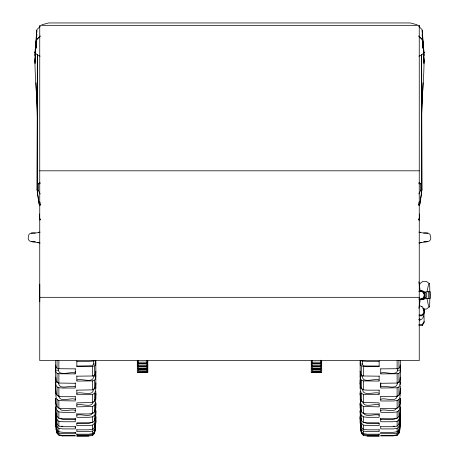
<?xml version="1.0" encoding="UTF-8"?>
<svg xmlns="http://www.w3.org/2000/svg" width="459" height="459" viewBox="0 0 459 459"><rect width="100%" height="100%" fill="white"/><g stroke="black" fill="none" stroke-linecap="round" stroke-linejoin="round"><path stroke-width="0.69" d="M55.648 388.934L55.648 386.013M55.723 419.853L55.723 418.499L56.067 426.113L57.042 429.859L58.872 431.764L62.877 432.338L75.265 432.338L75.265 433.692L62.877 433.692L58.872 433.118L57.042 431.219L56.067 427.427L55.723 418.465M55.723 415.957L55.723 413.685L55.648 415.091M55.723 407.053L55.648 411.253M55.723 402.256L55.723 398.561M55.723 392.841L55.723 388.463L55.648 389.416M55.723 379.616L55.723 377.338L55.648 377.964M55.723 370.315L55.723 365.272M55.648 422.607L55.723 421.132L55.648 423.06M75.265 433.089L75.265 432.338M75.265 427.891L75.265 426.704L62.877 426.704L58.872 426.159L57.042 424.38L56.067 420.823L55.648 415.022M75.265 410.587L75.265 408.516M75.265 396.53L75.265 399.382C71.874 397.029 59.274 403.266 58.89 395.761M75.265 368.784L75.265 373.196C71.799 370.706 56.899 377.711 58.586 368.37M95.833 422.441L95.753 420.071L95.833 421.54M95.833 388.325L95.753 382.984L95.667 385.084M95.833 376.799L95.753 371.274L95.833 371.893M95.833 364.423L95.753 360.831M138.17 371.061L146.874 371.188L146.874 369.478L138.17 369.478L138.17 371.061L146.874 371.061M137.304 360.613L137.304 372.364L147.741 372.364L147.741 360.613M360.154 383.041L360.154 380.264M360.235 413.255L360.235 410.644M360.235 406.37L360.235 403.013M360.235 397.735L360.235 393.736L360.154 394.683M360.235 387.591L360.235 383.07M360.235 376.294L360.235 371.394L360.154 371.893M360.235 364.171L360.235 360.315M360.235 420.088L360.567 428.729L361.531 433.428L363.344 435.396L367.303 435.993L379.151 436.05M360.235 416.382L360.154 419.549M361.531 433.164L360.567 429.504L360.235 421.632M360.154 414.431L360.567 419.974L361.531 423.376L363.344 425.08L367.303 425.591L379.151 425.591L379.151 422.98L367.303 422.98L363.344 422.464L361.531 420.76L361.531 415.332L360.567 412.331M379.151 390.161L367.303 390.161L363.344 389.863L361.531 388.876L361.531 380.218L360.567 378.876M363.344 422.464L363.344 416.841L361.531 415.332M363.344 389.863L363.344 380.89L361.531 380.218M380.723 418.281L380.723 419.474C385.571 418.361 392.049 421.379 396.289 418.109M380.723 382.8L380.723 386.857C384.349 384.493 397.792 391.051 397.333 382.542M397.115 435.379L398.946 433.342L399.915 429.435L400.34 422.601M400.259 419.819L400.259 418.465L399.921 426.072L398.946 429.859L397.115 431.764L393.111 432.338L380.723 432.338L380.723 433.692L393.111 433.692L397.115 433.118L398.946 431.219L399.921 427.427L400.259 418.499M400.259 390.678L400.34 393.69M400.259 382.072L400.259 377.229L400.34 377.964M400.34 370.694L400.259 365.152L400.34 365.657M400.259 421.132L400.34 423.06M419.411 216.625L419.451 215.288L419.451 216.946L419.302 214.02M418.654 319.47L419.83 320.084L419.83 318.684M418.574 182.957L419.778 182.946L420.622 183.766L420.616 188.81A7.849 7.849 0 0 1 418.769 193.973M37.133 189.573L37.495 54.948M37.133 190.611L37.334 54.61M363.344 435.396L363.344 434.535L361.531 432.596M39.594 216.407L39.549 215.288L39.549 216.946L39.698 214.02M39.589 216.631L39.594 219.035L40.019 219.781M421.591 117.825C421.454 91.226 426.669 64.432 422.177 37.971L423.278 48.516M421.603 115.685L423.06 82.815M34.993 63.824L35.578 53.198M35.848 48.235L36.823 30.524L35.808 48.115M360.154 417.77L360.235 416.33C359.736 421.54 361.227 426.583 361.531 431.684L363.344 433.623L367.303 434.208L379.151 434.208M35.521 53.037L34.993 62.183L35.601 52.951M360.154 411.924L360.235 410.547L360.567 420.071M55.648 408.263L55.723 406.99L55.723 409.985M35.882 48.694L36.026 46.56M36.209 43.72L36.496 39.463M36.588 38.04L36.823 34.488L34.993 55.55L35.578 49.928M95.833 421.517L95.415 428.746L94.451 433.428L92.643 435.396L88.685 435.993L76.837 436.05M360.154 404.144L360.235 402.939L360.154 407.494M95.833 417.713L95.415 423.726L94.451 427.415L92.643 429.263L88.685 429.825L76.837 429.825M95.833 419.503L94.451 431.684L92.643 433.623L88.685 434.208L76.837 434.208M400.34 415.022L399.915 420.823L398.946 424.38L397.115 426.159L393.111 426.704L380.723 426.704M418.924 205.276L419.165 202.017L419.308 205.047L418.924 205.288L418.809 204.025M55.648 399.605L55.723 398.481L55.648 403.295M95.833 411.815L95.415 417.363L94.451 420.76L92.643 422.464L88.685 422.98L76.837 422.98L76.837 425.591L88.685 425.591L92.643 425.08L94.451 423.376L95.415 419.974L95.833 414.431M34.993 52.722L36.823 29.703L40.329 26.243M400.34 408.2L399.921 413.444L398.946 416.657L397.115 418.269L393.111 418.757L380.723 418.757L380.723 421.752L393.111 421.752L397.115 421.264L398.946 419.652L399.921 416.439L400.34 411.195M95.833 404.063L95.415 408.969L94.451 411.975L92.643 413.484L88.685 413.938L76.837 413.938M95.833 407.426C95.902 412.004 93.734 416.141 94.451 420.76M40.076 205.276L39.835 202.017L39.692 205.047L40.076 205.288L40.191 204.025M55.648 393.69L55.723 390.678M400.34 399.519L399.921 404.046L398.946 406.823L397.115 408.212L393.111 408.636L380.723 408.636M400.036 402.841L400.259 398.481L400.34 403.295M400.34 403.214L399.921 407.741L398.946 410.518L398.946 416.657M95.833 394.585L95.415 398.699L94.451 401.223L92.643 402.486L76.837 402.87L76.837 406.869L92.643 406.49L94.451 405.222L95.415 402.698L95.833 398.584M360.154 383.804L360.235 382.984L360.154 388.325M35.722 48.516L36.823 37.971C32.382 63.726 37.386 89.803 37.397 115.685M419.83 203.985L421.723 191.122M419.83 204.513L421.723 192.103M400.34 389.307L399.915 392.979L398.946 395.228L397.115 396.358L380.723 396.696M400.34 393.587L399.921 397.259L398.946 399.508L398.946 406.823M93.378 388.865C93.865 397.402 80.566 391.079 76.837 393.294M55.648 382.691L55.723 377.229L56.067 380.557L57.042 382.215L58.872 383.047L75.265 383.299M419.245 217.796L419.406 219.035L418.981 219.781M40.019 219.551L39.543 218.599L39.755 217.796M95.833 383.718L95.415 386.914L94.451 388.876L92.643 389.863L76.837 390.161M95.833 388.239L95.415 391.441L94.451 393.403L94.451 401.223M360.154 376.799L360.235 371.274L360.567 374.085M397.098 395.761C396.714 403.266 384.114 397.029 380.723 399.382M400.34 377.855L399.921 380.557L398.946 382.215L397.115 383.047L380.723 383.299L380.723 388.033L397.115 387.78L398.946 386.948L399.921 385.29L400.34 382.582M400.024 384.722L400.259 381.963L398.831 381.963M39.813 219.746L40.168 220.091L39.658 219.104M419.13 219.941L418.832 220.091L419.342 219.104M419.331 218.111L418.981 219.551M93.114 401.774C92.259 408.785 80.273 402.801 76.837 405.085M419.354 219.035L419.411 216.631M397.396 368.37C399.083 377.711 384.189 370.706 380.723 373.196M95.833 371.779L95.415 373.97L94.451 375.307L92.643 375.984L76.837 376.185M95.833 376.684L95.415 378.876L94.451 380.218L92.643 380.89L76.837 381.09L76.837 375.938M419.308 285.446L420.186 283.41L422.946 281.367L426.394 281.367L429.624 283.811L429.928 295.223L429.624 306.623L426.394 309.062L423.634 309.062M55.648 365.657L55.723 365.152L55.648 370.694M418.86 308.362L420.1 300.771L419.543 299.429L422.768 298.729L424.357 296.531M419.187 219.746L419.044 220.05M94.451 431.684L95.415 427.822M397.115 435.304L393.111 435.895L380.723 435.901L380.723 435.442L393.111 435.442L397.115 434.845L398.946 432.883L399.921 428.976M400.34 365.53L399.921 367.189L398.946 368.204L397.115 368.715L380.723 368.87M400.34 370.574L399.921 372.232L398.946 373.247L397.115 373.758L380.723 373.913L380.723 368.784M399.594 428.723L399.921 427.461M398.946 429.859C399.089 424.466 400.77 419.176 400.259 413.685L400.34 415.091M93.516 360.831L93.516 364.044L92.408 365.766L76.837 366.058M92.856 412.739C90.199 418.172 81.163 413.404 76.837 415.171M360.154 364.423L360.235 360.831M396.737 408.114C393.839 413.255 385.101 408.613 380.723 410.363M95.833 364.303L95.415 365.41C89.838 368.112 82.827 365.622 76.837 366.54L76.837 360.917M35.205 52.521L34.993 53.066L36.823 39.468L40.329 35.98M419.314 218.823L419.446 218.524L418.803 219.052M39.669 218.111L39.646 219.035M418.855 325.46L422.234 325.46L422.234 324.381L424.145 321.535M422.234 325.46L424.145 322.62L423.881 308.89M425.034 298.901L426.686 296.612L426.686 293.777L425.034 291.488M429.205 283.41L428.563 284.293L426.99 291.821L425.264 292.67L422.946 291.092L420.083 291.092M76.837 433.755L76.837 435.121L88.685 435.121L92.643 434.535L94.451 432.596M76.837 429.658L76.837 431.615L88.685 431.615L92.643 431.053L94.451 429.205M37.036 39.267L40.042 36.169M419.015 315.052L421.787 315.052L424.168 312.694M419.015 315.786L421.787 315.786L424.168 313.428L424.168 308.993L421.787 306.572M380.723 426.394L380.723 428.913L393.111 428.913L397.115 428.367L398.946 426.589M40.231 193.973A7.849 7.849 0 0 1 38.384 188.81L38.378 183.766L39.222 182.946L40.426 182.957M76.837 413.829L76.837 417.3L88.685 417.3L92.643 416.841L94.451 415.332M380.723 408.516L380.723 412.331L393.111 412.325L397.115 411.907L398.946 410.518M380.723 396.53L380.723 400.977L393.111 400.977L397.115 400.632L398.946 399.508M419.056 218.989L419.119 218.949M76.837 390.064L76.837 394.683L88.685 394.683L92.643 394.384L94.451 393.403M419.83 320.084L422.182 318.856M418.855 56.141L421.138 55.384L423.318 53.41L423.795 52.424M91.364 422.659L89.253 423.135L76.837 423.187M419.612 291.052L420.949 290.616L423.611 291.488L425.264 293.777L425.264 296.612L423.611 298.901L420.949 299.773L419.612 299.337M420.369 291.27L421.701 290.834M422.062 299.257L423.852 298.671M422.372 299.773L424.368 299.119M418.969 291.195L420.26 290.776L422.837 291.62L424.432 293.812M418.998 291.465L420.203 291.075L422.601 291.855L424.087 293.903L424.087 296.428L422.601 298.476L420.203 299.257L418.998 298.866M419.715 232.139C422.837 233.97 427.467 231.634 429.922 234.228C433.508 243.614 425.35 241.147 419.715 242.972M41.832 24.757L48.665 22.95L410.335 22.95L417.168 24.757M418.878 242.96L421.597 242.243M38.757 232.432L40.122 232.122M94.451 360.952L88.685 361.399L76.837 361.399M39.285 232.139C36.163 233.97 31.533 231.634 29.078 234.228C25.492 243.614 33.65 241.147 39.285 242.972M393.134 426.336L394.356 426.147M31.275 233.172L35.337 233.143M31.287 241.686L35.354 241.675M418.901 183.789L420.622 183.766M425.086 241.675L427.134 241.663M39.744 170.811L419.256 170.811M423.663 233.143L427.725 233.172M423.646 241.675L427.713 241.686M426.87 291.74L430.198 291.74L430.198 298.505L426.87 298.505M39.744 297.317L419.256 297.317M420.083 299.113L422.946 299.113L425.264 297.535L426.99 298.597L428.563 306.142L429.205 307.025M418.855 324.381L422.234 324.381M379.151 361.399L367.303 361.399L361.531 360.952M138.17 362.168L146.874 362.168M312.126 362.168L320.83 362.168M93.516 364.044L95.753 364.044M360.235 364.044L362.472 364.044L363.132 365.507L364.624 365.949L379.151 366.058M138.17 365.525L146.874 365.525M312.126 365.525L320.83 365.525M137.74 366.511L147.31 366.511M311.69 366.511L321.26 366.511M138.17 366.907L146.874 366.907M312.126 366.907L320.83 366.907M138.17 368.485L146.874 368.485M312.126 368.485L320.83 368.485M138.17 368.772L146.874 368.772M312.126 368.772L320.83 368.772M75.265 368.87L58.872 368.715L57.042 368.204L56.067 367.189L55.648 365.53M138.17 368.996L146.874 368.996M312.126 368.996L320.83 368.996M55.723 370.195L58.586 370.195M397.396 370.195L400.259 370.195M312.126 371.061L320.83 371.061M137.304 372.301L147.741 372.301M311.259 372.301L321.696 372.301M95.753 376.179L93.516 376.179C93.865 384.384 80.038 377.505 76.837 380.144M360.235 376.179L362.472 376.179C362.122 384.384 375.95 377.505 379.151 380.144M379.151 376.185L363.344 375.984L361.531 375.307L360.567 373.97M57.157 381.963L55.723 381.963L55.648 382.582L56.067 385.29L57.042 386.948L57.042 395.228L58.872 396.358L62.877 396.696L75.265 396.696M75.265 386.857C71.638 384.493 58.195 391.051 58.654 382.542M94.634 387.505L95.753 387.505M379.151 393.294C375.422 391.079 362.122 397.402 362.604 388.865M379.151 405.085C375.714 402.801 363.729 408.785 362.874 401.774M75.265 408.636L62.877 408.636L58.872 408.212L57.042 406.823L56.067 404.046L55.648 399.519M379.151 413.938L367.303 413.938L363.344 413.484L361.531 411.975L360.567 408.969M379.151 415.171C374.819 413.404 365.789 418.172 363.132 412.739M75.265 418.757L62.877 418.757L58.872 418.269L57.042 416.657L56.067 413.444L55.648 408.2M75.265 419.474L62.854 419.428L60.118 418.591M379.151 423.187L366.735 423.135L364.624 422.659M379.151 429.825L367.303 429.825L363.344 429.263L361.531 427.415L360.567 423.726L360.154 417.713M55.648 422.601L56.067 429.435L57.042 433.342L58.872 435.304L62.877 435.901L75.265 435.901L75.265 435.442L62.877 435.442L58.872 434.845L57.042 432.883L56.067 428.976M76.837 435.987L88.685 435.987M367.303 435.987L379.151 435.987M31.866 241.663L33.914 241.675M39.944 218.989L39.594 218.943L40.197 219.052M39.543 218.599L39.881 218.949M38.378 183.766L40.099 183.789M360.567 365.41C366.15 368.112 373.161 365.622 379.151 366.54L379.151 360.917M55.648 370.574L56.067 372.232L57.042 373.247L58.872 373.758L75.265 373.913L75.265 371.497M363.344 380.89L379.151 381.09L379.151 375.938M57.042 386.948L58.872 387.78L62.877 388.033L75.265 388.033L75.265 382.8M360.567 391.441L361.531 393.403L363.344 394.384L379.151 394.683L379.151 390.064M55.648 393.587L56.067 397.259L57.042 399.508L58.872 400.632L75.265 400.977L75.265 398.946M360.567 398.699L361.531 401.223L363.344 402.486L379.151 402.87L379.151 406.869L363.344 406.49L361.531 405.222L360.567 402.698L360.154 398.584M55.648 403.214L56.067 407.741L57.042 410.518L58.872 411.907L62.877 412.325L75.265 412.331L75.265 410.363C70.887 408.613 62.149 413.255 59.251 408.114M363.344 416.841L367.303 417.3L379.151 417.3L379.151 413.829M55.648 411.195L56.067 416.439L57.042 419.652L58.872 421.264L62.877 421.752L75.265 421.752L75.265 418.281M55.723 414.827L56.067 423.032L57.042 426.589L58.872 428.367L62.877 428.913L75.265 428.913L75.265 426.394M361.531 429.205L363.344 431.053L367.303 431.615L379.151 431.615L379.151 429.658M363.344 434.535L367.303 435.121L379.151 435.121L379.151 433.755M59.538 435.402L62.877 435.895M61.632 426.147L62.854 426.336M418.878 232.122L420.243 232.432M37.403 242.243L40.122 242.96M419.83 305.792L422.182 306.555M418.969 299.148L420.26 299.566L422.837 298.729L424.432 296.531L424.357 293.812L422.768 291.62L419.543 290.914L420.014 289.394L418.82 281.797M422.062 291.075L423.852 291.66M40.145 56.141L37.862 55.384L35.682 53.41L35.205 52.424M418.671 26.243L422.177 29.703L424.007 52.722M418.671 35.98L422.177 39.468L424.007 53.066L423.795 52.521M418.958 36.169L421.964 39.267M422.739 308.276L424.168 309.727M39.594 218.599L39.686 218.823M360.567 386.914L361.531 388.876M57.042 395.228L56.067 392.979L55.648 389.307M360.154 364.303L360.567 365.536M360.567 417.363L361.531 420.76M361.531 431.684L360.567 427.822L360.154 421.517M419.308 304.988L419.537 306.142M423.881 309.991L424.145 311.34M360.154 376.684L360.567 378.991M37.277 192.103L39.17 204.513M37.277 191.122L39.17 203.985M360.154 383.718L360.567 387.006M360.154 388.239L360.567 391.527M423.422 49.928L424.007 55.55L422.177 34.488L422.412 38.04M360.567 398.796L360.235 393.638L360.567 402.795M400.259 388.463L400.34 389.416M360.154 404.063L360.567 409.044M360.154 407.426L360.567 412.4M95.833 394.683L95.753 393.638L95.833 398.676M360.154 411.815L360.567 417.466M95.833 404.144L95.753 402.939L95.833 407.494M422.504 39.463L422.791 43.72M422.974 46.56L423.118 48.694M423.399 52.951L424.007 62.183L423.479 53.037M400.34 408.263L400.259 406.99L400.34 411.253M95.833 411.924L95.753 410.547L95.833 414.529M423.192 48.115L422.177 30.524L423.152 48.235M423.422 53.198L424.007 63.824M95.833 417.77L95.753 416.33L95.833 419.549M95.753 421.632L95.415 429.504L94.451 433.164M35.94 82.815L37.409 117.825M419.4 216.017L419.406 216.407M92.643 435.379L92.643 434.535M421.505 54.948L421.867 189.573M421.666 54.61L421.867 190.611M95.753 420.088L95.753 420.995M55.723 421.132L55.723 421.586M39.6 216.017L39.6 216.556M428.287 291.74L428.287 298.505M421.787 315.052L421.787 315.786M400.34 360.499L400.34 365.157M400.259 365.272L400.259 370.315M400.34 371.073L400.34 377.499M400.34 386.013L400.259 392.841M400.259 398.561L400.259 402.256M400.259 377.338L400.259 379.616M400.259 407.053L400.259 408.493M400.259 413.754L400.259 415.957M398.946 360.453L398.946 368.204M398.946 373.247L398.946 382.215M398.946 386.948L398.946 395.228M398.946 419.652L398.946 424.38M398.946 431.219L398.946 432.894M397.115 360.722L397.115 368.715M397.115 373.758L397.115 383.047M397.115 387.78L397.115 396.358M397.115 400.632L397.115 408.212M397.115 411.907L397.115 418.269M397.115 421.264L397.115 426.159M397.115 428.367L397.115 431.764M397.115 433.118L397.115 434.845M363.344 366.437L363.344 375.984M363.344 394.384L363.344 402.486M363.344 406.49L363.344 413.484M363.344 425.08L363.344 429.263M363.344 431.053L363.344 433.623M362.472 360.831L362.472 364.044M361.531 366.093L361.531 375.307M361.531 393.403L361.531 401.223M361.531 405.222L361.531 411.975M361.531 423.376L361.531 427.415M360.154 365.089L360.154 371.136M360.154 377.43L360.154 383.104M360.154 391.556L360.154 394.051M321.696 360.613L321.696 372.364L311.259 372.364L311.259 360.613M321.26 360.298L321.26 366.678L311.69 366.678L311.69 360.298M320.83 360.206L320.83 363.304L312.126 363.304L312.126 360.206M320.83 366.162L320.83 363.947L312.126 363.947L312.126 366.162M320.83 366.661L320.83 369.156M312.126 366.661L312.126 369.156M147.741 360.671L147.741 372.364M147.31 360.298L147.31 366.678L137.74 366.678L137.74 360.298M146.874 360.206L146.874 363.304L138.17 363.304L138.17 360.206M146.874 366.162L146.874 363.947L138.17 363.947L138.17 366.162M146.874 366.661L146.874 369.156M138.17 366.661L138.17 369.156M95.833 365.089L95.833 371.136M95.833 377.43L95.833 383.104M95.833 391.556L95.833 394.051M95.753 360.315L95.753 364.171M95.753 371.394L95.753 376.294M95.753 383.07L95.753 387.591M95.753 393.736L95.753 397.735M95.753 403.013L95.753 406.37M95.753 410.644L95.753 413.255M95.753 416.382L95.753 418.172M94.451 366.093L94.451 375.307M94.451 380.218L94.451 388.876M94.451 405.222L94.451 411.975M94.451 423.376L94.451 427.415M92.643 366.437L92.643 375.984M92.643 380.89L92.643 389.863M92.643 394.384L92.643 402.486M92.643 406.49L92.643 413.484M92.643 416.841L92.643 422.464M92.643 425.08L92.643 429.263M92.643 431.053L92.643 433.623M58.872 360.722L58.872 368.715M58.872 373.758L58.872 383.047M58.872 387.78L58.872 396.358M58.872 400.632L58.872 408.212M58.872 411.907L58.872 418.269M58.872 421.264L58.872 426.159M58.872 428.367L58.872 431.764M58.872 433.118L58.872 434.845M57.042 360.453L57.042 368.204M57.042 373.247L57.042 382.215M57.042 399.508L57.042 406.823M57.042 410.518L57.042 416.657M57.042 419.652L57.042 424.38M57.042 426.589L57.042 429.859M57.042 431.219L57.042 432.894M55.648 360.499L55.648 365.157M55.648 371.073L55.648 377.499M55.648 383.041L55.648 388.985M39.772 284.155L39.772 301.557M37.552 191.271A3.127 1.32 0 0 1 37.552 189.951M38.699 190.502A3.127 1.067 0 0 1 37.552 189.039M421.448 189.951A3.127 1.32 0 0 1 421.448 191.271M421.448 189.039A3.127 1.067 0 0 1 420.301 190.502M423.64 315.631A8.945 8.928 0 0 1 422.573 318.265M419.256 25.331L39.744 25.331L39.744 360.567L419.256 360.567L419.256 25.331M320.83 369.478L312.126 369.478L312.126 371.251L320.83 371.188L320.83 369.478"/></g></svg>
